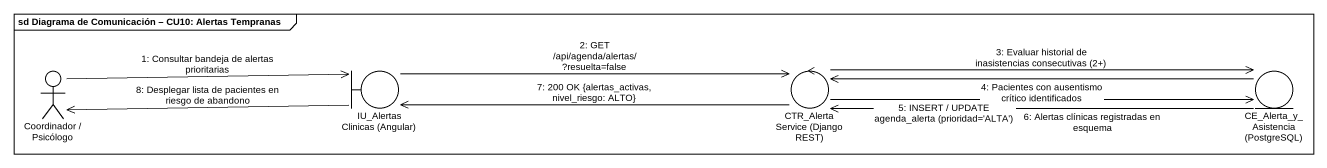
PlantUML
@startuml
mainframe sd Diagrama de Comunicación – CU10: Alertas Tempranas
actor "Coordinador / Psicólogo" as Coordinador_Psicólogo
boundary "IU_AlertasClinicas (Angular)" as IU_AlertasClinicas_Angular
control "CTR_AlertaService (Django REST)" as CTR_AlertaService_Django
entity "CE_Alerta_y_Asistencia (PostgreSQL)" as CE_Alerta_y_Asistencia
Coordinador_Psicólogo -right-> IU_AlertasClinicas_Angular : 1: Consultar bandeja de alertas prioritarias
IU_AlertasClinicas_Angular -left-> Coordinador_Psicólogo : 8: Desplegar lista de pacientes en riesgo de abandono
IU_AlertasClinicas_Angular -right-> CTR_AlertaService_Django : 2: GET /api/agenda/alertas/?resuelta=false
CTR_AlertaService_Django -left-> IU_AlertasClinicas_Angular : 7: 200 OK {alertas_activas, nivel_riesgo: ALTO}
CTR_AlertaService_Django -right-> CE_Alerta_y_Asistencia : 3: Evaluar historial de inasistencias consecutivas (2+)
CTR_AlertaService_Django -right-> CE_Alerta_y_Asistencia : 5: INSERT / UPDATE agenda_alerta (prioridad='ALTA')
CE_Alerta_y_Asistencia -left-> CTR_AlertaService_Django : 4: Pacientes con ausentismo crítico identificados
CE_Alerta_y_Asistencia -left-> CTR_AlertaService_Django : 6: Alertas clínicas registradas en esquema
@enduml
